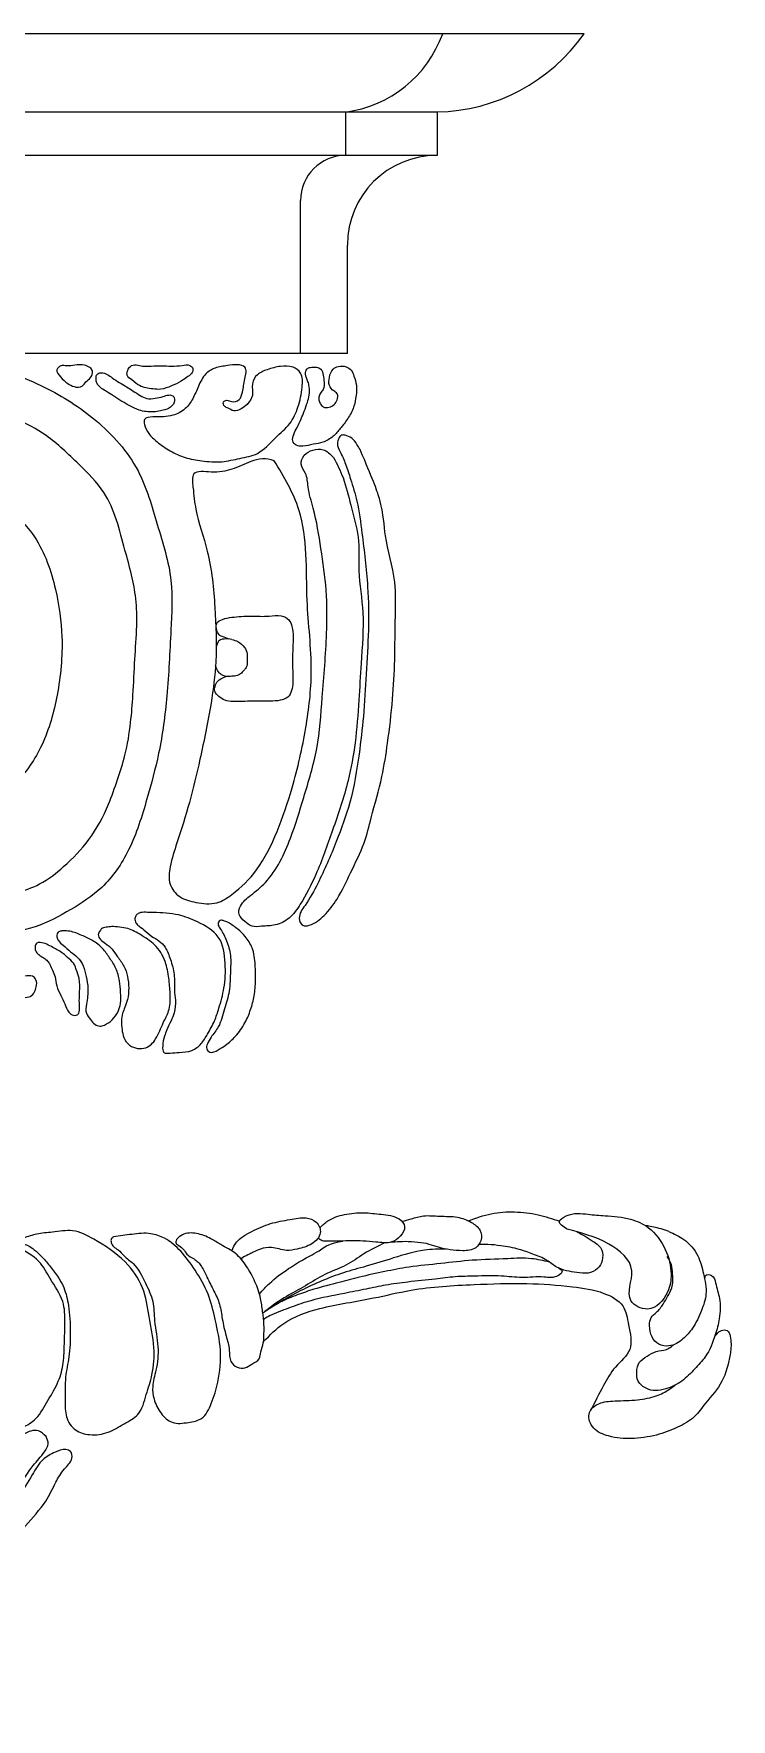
# Model space of a CAD drawing. Header units: millimetres. Extents: x 0 to 1128, y 0 to 3594.
# Drawn here: x 803.8 to 901.3, y 3358.1 to 3593.6 of the extents above; entities that cross this region are included whole.
import ezdxf

# ---------------------------------------------------------------- set-up
doc = ezdxf.new("R2010")
doc.units = ezdxf.units.MM
doc.layers.add('ceco.net 396 Corinthian column', color=7, linetype='Continuous')

msp = doc.modelspace()

# ---------------------------------------------------------------- linework, layer by layer
at = {"layer": 'ceco.net 396 Corinthian column'}
for p, q in [((880.74, 3593.56), (340.7, 3593.56)), ((860.19, 3582.62), (665.43, 3582.62)), ((847.41, 3582.62), (847.41, 3576.56)), ((860.19, 3582.62), (860.19, 3576.56)), ((860.19, 3576.56), (669.58, 3576.56)), ((841.12, 3548.9), (841.12, 3570.27)), ((847.67, 3548.9), (847.67, 3564.04)), ((847.67, 3548.9), (673.69, 3548.9))]:
    msp.add_line(p, q, dxfattribs=at)
for centre, radius, start, end in [((845.19, 3599.25), 16.78, 277.6026, 340.1807), ((859.68, 3608.35), 25.73, 271.1321, 324.9289), ((847.41, 3570.27), 6.29, 90, 180), ((860.19, 3564.04), 12.53, 90, 180)]:
    msp.add_arc(centre, radius, start, end, dxfattribs=at)
for points, knots in [([(683.45, 3455.1), (683.45, 3455.1), (684.27, 3462.76), (688.66, 3472.55), (693.52, 3487.28), (699.48, 3500.73), (708.41, 3512.15), (716.39, 3522.66), (724.53, 3530.96), (732.94, 3536.93), (740.95, 3541.17), (747.82, 3543.6), (753.82, 3547.02), (760.79, 3548.17), (768.38, 3548.61), (775.74, 3548.81), (782.65, 3548.99), (789.2, 3548.61), (793.52, 3547.92), (795.65, 3547.58), (795.89, 3547.52), (799.25, 3546.77), (805.2, 3544.61), (812.91, 3539.74), (818.82, 3533.16), (821.05, 3524.95), (823.43, 3517.62), (822.95, 3509.48), (822.59, 3501.45), (821.56, 3493.51), (819.59, 3486.35), (817.6, 3479.76), (813.87, 3474.29), (809.01, 3471.13), (804.1, 3468.48), (798.58, 3467.68), (793.31, 3467.39), (787.97, 3467.65), (783, 3468.66), (777.87, 3471.39), (773.81, 3474.17), (771.2, 3476.83), (770.28, 3478.02)], [0.3376614, 0.3376614, 0.3376614, 0.3376614, 0.3382944, 0.3515998, 0.360868, 0.3717395, 0.3829936, 0.3919379, 0.4001556, 0.4078907, 0.4140453, 0.4195997, 0.4235408, 0.4288041, 0.4345377, 0.4399676, 0.4446365, 0.4494088, 0.4540486, 0.4540486, 0.4540486, 0.4545871, 0.4614571, 0.4675179, 0.4741493, 0.4798402, 0.4856358, 0.4905795, 0.497184, 0.5030103, 0.5077316, 0.5131545, 0.51778, 0.521578, 0.5255443, 0.5296657, 0.5334308, 0.5369072, 0.5411632, 0.5441804, 0.549404, 0.5515082, 0.5515082, 0.5515082, 0.5515082]), ([(811.7, 3546.95), (811.84, 3546.8), (812.21, 3546.39), (811.87, 3545.44), (811.12, 3545.01), (810.62, 3544.15), (809.48, 3544.17), (808.46, 3544.75), (807.66, 3545.49), (806.79, 3546.52), (807.63, 3547.32), (808.56, 3547.09), (809.64, 3547.29), (810.79, 3547.4), (811.45, 3547.07), (811.7, 3546.95)], [0, 0, 0, 0, 0.00233122, 0.00623565, 0.00975296, 0.01270895, 0.01730176, 0.02130387, 0.02665567, 0.03109977, 0.03419219, 0.03737509, 0.0419679, 0.04733857, 0.05064088, 0.05064088, 0.05064088, 0.05064088]), ([(823.35, 3541.83), (823.42, 3542), (823.59, 3542.37), (823.38, 3543.06), (822.6, 3543.15), (821.83, 3542.79), (820.81, 3542.64), (819.67, 3542.49), (818.33, 3543.24), (816.81, 3544.29), (815.19, 3545.17), (814.13, 3546.01), (813.37, 3546.27), (812.58, 3546.06), (812.53, 3545.34), (812.67, 3544.39), (814.67, 3543.19), (816.49, 3541.94), (818.45, 3540.99), (819.49, 3540.75), (820.43, 3540.72), (821.3, 3540.8), (822.1, 3541.01), (822.86, 3541.24), (823.18, 3541.63), (823.35, 3541.83)], [0, 0, 0, 0, 0.0021529, 0.0047537, 0.0071219, 0.0103343, 0.0149227, 0.0194242, 0.0235079, 0.0326323, 0.0418683, 0.0452881, 0.0487492, 0.0512319, 0.0535992, 0.0563436, 0.0625331, 0.0787962, 0.0841465, 0.0882296, 0.0914455, 0.0953212, 0.0986254, 0.1013933, 0.1044815, 0.1044815, 0.1044815, 0.1044815]), ([(825.19, 3545.55), (825.43, 3545.7), (825.88, 3545.98), (826.23, 3546.79), (825.52, 3547.42), (824.42, 3547.15), (822.65, 3547.12), (820.81, 3547.2), (819.13, 3547.04), (818.2, 3547.38), (817.3, 3547.21), (816.95, 3546.54), (816.75, 3545.71), (817.72, 3545.12), (818.7, 3544.18), (820.22, 3543.96), (821.74, 3543.81), (823.08, 3544.35), (824.3, 3544.87), (824.95, 3545.37), (825.19, 3545.55)], [0, 0, 0, 0, 0.00345148, 0.00637556, 0.00870988, 0.01300693, 0.01896156, 0.03019413, 0.03498494, 0.03867812, 0.04192228, 0.04466892, 0.04732967, 0.05106571, 0.056383, 0.06387357, 0.06833821, 0.07455434, 0.08061161, 0.08423037, 0.08423037, 0.08423037, 0.08423037]), ([(833.66, 3541.78), (833.98, 3542.18), (834.65, 3543.03), (834.16, 3544.63), (835, 3546.1), (836.59, 3546.69), (838.24, 3547.16), (839.97, 3547.19), (841.47, 3546.1), (841.36, 3543.84), (840.89, 3541.49), (839.72, 3538.91), (837.43, 3537.09), (835.49, 3534.75), (832.61, 3534.27), (830.06, 3533.63), (827.45, 3533.84), (825, 3534.25), (822.89, 3535.23), (821.21, 3536.39), (819.87, 3537.61), (819.34, 3538.69), (819.18, 3539.97), (821.23, 3540.08), (822.98, 3539.99), (825.07, 3541.02), (826.13, 3542.61), (826.85, 3544.34), (827.65, 3546.03), (829.22, 3547.01), (830.81, 3547.17), (832.14, 3547.41), (833.78, 3547.08), (833.26, 3545.14), (833.09, 3543.79), (832.72, 3542.33), (831.57, 3542.03), (830.91, 3542.45), (830.18, 3542.17), (830.44, 3541.43), (831.12, 3541.28), (831.8, 3540.67), (832.86, 3541.13), (833.39, 3541.57), (833.66, 3541.78)], [0, 0, 0, 0, 0.0057608, 0.0122047, 0.0179741, 0.0241533, 0.0317531, 0.0386786, 0.0439307, 0.0518091, 0.0630932, 0.0733881, 0.0844587, 0.0978464, 0.1079106, 0.1182125, 0.1292799, 0.1386764, 0.1477526, 0.1566947, 0.1632077, 0.168771, 0.1715328, 0.1763436, 0.1874397, 0.1952719, 0.2021779, 0.2097985, 0.2178526, 0.2238571, 0.2309063, 0.2364556, 0.2408245, 0.2472685, 0.2547613, 0.2592952, 0.2635664, 0.2663694, 0.2683959, 0.2709764, 0.2730029, 0.2765497, 0.2807832, 0.2849985, 0.2849985, 0.2849985, 0.2849985]), ([(844.37, 3545.13), (844.34, 3545.45), (844.31, 3546.05), (843.92, 3546.88), (843.16, 3547.02), (842.56, 3546.99), (841.9, 3546.76), (841.7, 3545.85), (842.15, 3545.1), (842.38, 3544.11), (842.38, 3543.11), (842.06, 3541.98), (841.65, 3540.87), (841.19, 3539.7), (840.69, 3538.61), (840.14, 3537.67), (839.87, 3536.7), (840.5, 3535.92), (841.64, 3535.91), (842.84, 3536.22), (844.35, 3536.44), (845.69, 3537.22), (846.73, 3538.47), (847.76, 3539.78), (848.6, 3541.32), (848.89, 3542.94), (849.02, 3544.44), (848.62, 3545.6), (848.28, 3546.59), (847.43, 3547.15), (846.49, 3547.16), (845.44, 3546.73), (845.12, 3545.61), (844.99, 3544.44), (845.61, 3543.69), (846.4, 3543.28), (846.3, 3542.38), (845.84, 3541.7), (845.11, 3541.34), (844.29, 3541.3), (843.86, 3541.88), (843.61, 3542.44), (843.7, 3543.11), (844.11, 3543.58), (844.48, 3544.25), (844.41, 3544.79), (844.37, 3545.13)], [0, 0, 0, 0, 0.0039521, 0.0072229, 0.0097328, 0.0124983, 0.0145834, 0.017472, 0.0219951, 0.0248371, 0.0294895, 0.0337526, 0.038877, 0.0435167, 0.0488383, 0.0530766, 0.0567316, 0.059801, 0.0634612, 0.0694161, 0.0748983, 0.0814652, 0.0873216, 0.0942173, 0.1013856, 0.1079088, 0.1137699, 0.1189545, 0.1225781, 0.1259262, 0.1302418, 0.1334818, 0.1385744, 0.1430549, 0.146986, 0.1494361, 0.1528825, 0.1559901, 0.159075, 0.1623561, 0.1646753, 0.1670762, 0.1696844, 0.1721698, 0.1744829, 0.1784565, 0.1784565, 0.1784565, 0.1784565]), ([(774.03, 3480.21), (774.38, 3479.77), (775.67, 3478.31), (778.54, 3476.4), (782.06, 3474.02), (786.01, 3472.29), (789.98, 3471.66), (793.7, 3471.24), (797.53, 3471.87), (801.05, 3473.38), (804.92, 3474.69), (808.35, 3477.38), (811.82, 3480.98), (814.18, 3485.27), (815.52, 3489.34), (816.79, 3493.1), (817.39, 3497.08), (817.77, 3501.57), (817.92, 3506.07), (818.29, 3510.55), (818.21, 3514.51), (817.54, 3518.06), (816.12, 3523), (814.76, 3528.89), (809.95, 3533.63), (806.05, 3537.38), (801.03, 3540.06), (795.49, 3541.95), (789.99, 3543.81), (784.27, 3544.41), (778.8, 3544.69), (772.1, 3544.97), (765.11, 3543.09), (757.8, 3541.84), (751.68, 3539.38), (746.11, 3536.73), (740.44, 3534.02), (734.78, 3529.6), (729.45, 3524.58), (724.4, 3518.91), (719.05, 3513.49), (713.78, 3507.77), (709.24, 3501.26), (705.69, 3494.98), (702.33, 3488.85), (699.48, 3483.15), (697.27, 3477.58), (696.08, 3472.47), (693.92, 3467.64), (692.23, 3462.94), (691.61, 3459.07), (691.35, 3457.66), (691.19, 3455.94)], [0.1414173, 0.1414173, 0.1414173, 0.1414173, 0.1426489, 0.1455933, 0.1487545, 0.1518165, 0.1547788, 0.1573651, 0.159833, 0.1630226, 0.1656089, 0.1685633, 0.1722784, 0.1763226, 0.178961, 0.1815104, 0.1848382, 0.1875854, 0.1911981, 0.1945302, 0.197267, 0.1996937, 0.2022624, 0.2083876, 0.2121994, 0.2165496, 0.2200131, 0.224325, 0.2291429, 0.2324503, 0.2366637, 0.2409541, 0.2467774, 0.2521241, 0.2568884, 0.2608769, 0.2654286, 0.2703562, 0.2762446, 0.2811817, 0.2866854, 0.2926408, 0.2978881, 0.3037268, 0.3081588, 0.3129326, 0.3174277, 0.3210177, 0.324186, 0.3288149, 0.3316196, 0.3318436, 0.3318436, 0.3318436, 0.3318436]), ([(849.43, 3535.46), (851.18, 3531.44), (852.83, 3527.05), (852.67, 3523.28), (854.54, 3517.52), (854.32, 3511.75), (854.32, 3506.29), (854.01, 3500.38), (853.37, 3494.95), (852.51, 3489.38), (851.14, 3484.8), (850.05, 3480.18), (848.12, 3476.52), (846.55, 3472.97), (844.58, 3470.44), (842.97, 3469.06), (841.27, 3468.83), (840.66, 3470.39), (842.15, 3472.24), (844, 3475.66), (846.09, 3480.52), (848.29, 3486.49), (849.27, 3492.42), (849.96, 3498.41), (850.29, 3504.19), (850.66, 3510.22), (850.59, 3516.82), (849.8, 3522.8), (849.22, 3527.88), (848.2, 3531.02), (847.47, 3533.37), (846.78, 3534.95), (846.12, 3536.17), (846.41, 3536.97), (846.74, 3537.57), (847.52, 3537.45), (848.36, 3537.14), (848.95, 3536.29), (849.29, 3535.71), (849.43, 3535.46)], [0.0032163, 0.0032163, 0.0032163, 0.0032163, 0.0052631, 0.0090491, 0.0137707, 0.0171903, 0.0215658, 0.025489, 0.0299333, 0.0333291, 0.0375965, 0.0402142, 0.0434981, 0.0464613, 0.0485426, 0.0503414, 0.0509831, 0.0517796, 0.0531828, 0.0557368, 0.06033, 0.0644752, 0.0694065, 0.0732057, 0.0774481, 0.0818693, 0.0862147, 0.0916156, 0.0948595, 0.0971589, 0.0987359, 0.1000933, 0.1009796, 0.1014896, 0.1018894, 0.1022748, 0.1029977, 0.103819, 0.1044224, 0.1044224, 0.1044224, 0.1044224]), ([(837.45, 3533.92), (838.79, 3531.68), (842.33, 3525.75), (841.62, 3515.24), (842.99, 3505.19), (841.95, 3496.36), (840.25, 3488.88), (838.01, 3482.2), (835.44, 3476.89), (832.27, 3473.75), (829.33, 3471.82), (826.66, 3472.15), (824.19, 3472.75), (822.57, 3474.77), (822.88, 3477.6), (824.09, 3481.29), (825.7, 3486.26), (827.21, 3492.78), (828.59, 3499.33), (829.49, 3506.43), (829.21, 3513.56), (828.54, 3520.69), (826.48, 3526.26), (826.17, 3529.62), (825.79, 3532.69), (829.01, 3532.15), (831.51, 3532.58), (833.78, 3533.68), (835.79, 3534.35), (836.89, 3534.06), (837.45, 3533.92)], [0, 0, 0, 0, 0.0306123, 0.0810081, 0.1206157, 0.1519404, 0.1862542, 0.2119886, 0.2361488, 0.2555156, 0.2650517, 0.2765123, 0.2861373, 0.2948867, 0.3044865, 0.3183326, 0.3417811, 0.3664871, 0.3982415, 0.4216022, 0.4516764, 0.4830858, 0.5073809, 0.5196165, 0.5270211, 0.536585, 0.5483099, 0.5596855, 0.5662157, 0.5729088, 0.5729088, 0.5729088, 0.5729088]), ([(845.72, 3534.37), (845.28, 3534.83), (844.47, 3535.65), (842.8, 3535.48), (841.53, 3534.83), (840.94, 3533.33), (842.07, 3532.05), (842.1, 3529.85), (843.22, 3526.45), (843.98, 3521.6), (844.85, 3515.77), (844.82, 3508.8), (844.17, 3501.44), (843.65, 3493.7), (841.65, 3487.2), (839.74, 3480.82), (837.41, 3475.87), (834.35, 3473.34), (832.71, 3472.11), (832.32, 3470.42), (833.32, 3469.55), (834.32, 3468.7), (835.89, 3468.96), (837.68, 3468.91), (839.74, 3469.97), (841.54, 3472.55), (843.61, 3476.64), (845.67, 3482.49), (847.77, 3488.57), (848.84, 3494.71), (849.28, 3500.19), (849.57, 3506.25), (850.13, 3512.32), (849.06, 3518.15), (849.45, 3523.26), (848.11, 3527.5), (847.3, 3531.33), (846.2, 3533.44), (845.72, 3534.37)], [0, 0, 0, 0, 0.0071949, 0.0129402, 0.01852, 0.0238117, 0.0293721, 0.0369197, 0.0492104, 0.0720868, 0.0953157, 0.1194572, 0.1549983, 0.183611, 0.2116563, 0.2355441, 0.2636815, 0.2745243, 0.2828123, 0.2876461, 0.2925768, 0.297419, 0.3026833, 0.3103739, 0.3189308, 0.3287905, 0.3473962, 0.3737239, 0.4026351, 0.4240141, 0.447774, 0.4682522, 0.4964724, 0.5199942, 0.5385748, 0.5567224, 0.572615, 0.5850205, 0.5850205, 0.5850205, 0.5850205]), ([(770.28, 3478.02), (769.62, 3478.85), (767.85, 3481.12), (766.03, 3485.89), (764.29, 3491.69), (764.06, 3498.68), (764.26, 3506.09), (765.72, 3513.97), (770.15, 3520.81), (775.25, 3526.82), (781.35, 3530.05), (787.45, 3531.35), (793.52, 3530.36), (799.79, 3528.01), (804.77, 3522.96), (807.02, 3516.36), (808.09, 3508.83), (807.38, 3501.41), (805.43, 3494.34), (801.77, 3488.77), (796.72, 3485.77), (791.54, 3484.5), (788.38, 3485.51), (786.93, 3485.98)], [0, 0, 0, 0, 0.0125503, 0.0342219, 0.0603169, 0.0845329, 0.1170004, 0.1491686, 0.1782946, 0.2131798, 0.2421209, 0.258768, 0.2867932, 0.3141331, 0.3373985, 0.368765, 0.3954369, 0.427803, 0.4568552, 0.4825902, 0.5047343, 0.525754, 0.5437021, 0.5437021, 0.5437021, 0.5437021]), ([(831.15, 3509.01), (829.96, 3509.39), (829.63, 3509.65), (829.41, 3510.21), (829.22, 3511.32), (830.36, 3511.87), (831.92, 3512.12), (834.16, 3512.28), (836.44, 3512.09), (838.27, 3512.45), (839.53, 3511.8), (840.22, 3510.16), (839.96, 3507.53), (840, 3504.57), (840.12, 3502.18), (839.41, 3500.76), (838.19, 3500.38), (836.52, 3500.29), (834.31, 3500.36), (832.23, 3500.25), (830.55, 3500.33), (829.72, 3500.96), (829.03, 3501.59), (829.16, 3502.51), (829.44, 3503.08), (830.05, 3503.53), (830.69, 3503.79)], [0.00161596, 0.00161596, 0.00161596, 0.00161596, 0.00189746, 0.00243141, 0.00304176, 0.00374102, 0.00471199, 0.00661242, 0.00844979, 0.00966501, 0.0105142, 0.01124266, 0.01334641, 0.01607011, 0.01767307, 0.0184298, 0.01926633, 0.02024818, 0.02205631, 0.02398297, 0.02482121, 0.02552767, 0.02620317, 0.02668058, 0.0273102, 0.02780051, 0.02780051, 0.02780051, 0.02780051]), ([(831.52, 3508.94), (831.8, 3508.86), (832.49, 3508.66), (833.3, 3507.95), (833.74, 3506.93), (833.64, 3506.01), (833.69, 3505.19), (833.25, 3504.68), (832.86, 3504.21), (832.26, 3503.84), (831.49, 3503.8), (830.75, 3503.73), (830.08, 3503.97), (829.54, 3504.48), (829.36, 3504.96), (829.25, 3505.26)], [0, 0, 0, 0, 0.00355153, 0.00848296, 0.0122721, 0.01633143, 0.01941527, 0.02164439, 0.02400981, 0.02676511, 0.0297114, 0.03305635, 0.03558353, 0.03794871, 0.0416614, 0.0416614, 0.0416614, 0.0416614]), ([(831.52, 3508.94), (831.15, 3509.05), (830.19, 3509.02), (829.69, 3508.85), (829.51, 3508.34), (829.38, 3508.08), (829.34, 3507.98)], [0, 0, 0, 0, 0.000513936, 0.001201908, 0.001582135, 0.001813498, 0.001813498, 0.001813498, 0.001813498]), ([(820.54, 3470.81), (821.74, 3470.77), (823.88, 3470.69), (826.94, 3469.46), (830.15, 3467.66), (830.7, 3463.76), (830.56, 3460.41), (829.82, 3457.76), (829.12, 3455.57), (828.2, 3453.96), (827.31, 3452.43), (825.94, 3451.34), (824.29, 3451.28), (823.1, 3451.2), (821.85, 3451.06), (821.83, 3452.4), (822.03, 3453.38), (822.5, 3454.56), (823, 3455.63), (823.58, 3456.96), (823.7, 3458.45), (823.41, 3460.21), (823.6, 3462.16), (822.98, 3464.15), (822.4, 3465.82), (821.41, 3466.9), (820.23, 3467.44), (819.4, 3468.32), (818.58, 3468.85), (818.06, 3469.36), (817.92, 3469.94), (818.13, 3470.46), (818.67, 3470.85), (819.53, 3470.84), (820.19, 3470.82), (820.54, 3470.81)], [0, 0, 0, 0, 0.014063, 0.0252678, 0.0395687, 0.0547777, 0.0684558, 0.0800107, 0.0874343, 0.0957401, 0.1020568, 0.1085764, 0.1156661, 0.1205884, 0.1241129, 0.1276846, 0.1332285, 0.1370999, 0.1425759, 0.1473766, 0.1543024, 0.1600102, 0.1686266, 0.1773186, 0.184649, 0.1894445, 0.1943227, 0.1999519, 0.2036413, 0.2059605, 0.2084274, 0.2102831, 0.2122481, 0.2159972, 0.2202124, 0.2202124, 0.2202124, 0.2202124]), ([(807.91, 3468.24), (808.24, 3468.24), (809.16, 3468.22), (810.52, 3467.62), (812.11, 3466.93), (813.49, 3465.88), (814.47, 3464.46), (815.41, 3463.01), (815.88, 3461.33), (815.98, 3459.68), (816.09, 3458.22), (815.64, 3456.89), (814.9, 3455.78), (813.94, 3455.14), (813.05, 3454.85), (812.28, 3455.18), (811.76, 3455.9), (811.02, 3456.76), (811.25, 3458.34), (811.54, 3460.02), (811.17, 3461.81), (810.84, 3463.34), (810.08, 3464.57), (808.92, 3465.29), (808.11, 3466.16), (807.3, 3466.74), (807.04, 3467.35), (807.06, 3467.79), (807.23, 3468.05), (807.52, 3468.2), (807.75, 3468.22), (807.91, 3468.24)], [0, 0, 0, 0, 0.00394, 0.010855, 0.0174338, 0.0247081, 0.0311201, 0.0379842, 0.0452193, 0.051578, 0.057702, 0.0624151, 0.0681381, 0.0732922, 0.0760206, 0.0788661, 0.0824794, 0.0866145, 0.0917179, 0.1003305, 0.1071444, 0.1132856, 0.118893, 0.1238374, 0.129333, 0.1331041, 0.1354172, 0.1369873, 0.138125, 0.1389213, 0.1408106, 0.1408106, 0.1408106, 0.1408106]), ([(814.97, 3468.85), (815.75, 3468.78), (817.2, 3468.66), (819.15, 3467.47), (821.18, 3466.13), (822.4, 3463.8), (822.75, 3461.41), (822.96, 3459.22), (822.89, 3457.12), (821.76, 3455.22), (821.15, 3453.29), (819.79, 3451.81), (818.32, 3451.75), (817.11, 3452.19), (816.39, 3453.28), (816.08, 3454.84), (816.05, 3456.33), (816.61, 3457.64), (817.03, 3458.8), (817.16, 3460.27), (816.99, 3461.84), (816.51, 3463.37), (815.58, 3464.52), (814.88, 3465.71), (813.96, 3466.44), (813.18, 3466.94), (812.72, 3467.66), (813.07, 3468.21), (813.43, 3468.71), (814.19, 3468.79), (814.7, 3468.83), (814.97, 3468.85)], [0, 0, 0, 0, 0.0091667, 0.01713, 0.0269281, 0.0378101, 0.047135, 0.0556175, 0.0642919, 0.0714642, 0.0813924, 0.0887531, 0.0933497, 0.0980968, 0.1035239, 0.1080523, 0.1170407, 0.1206077, 0.1250633, 0.1316169, 0.137995, 0.1439548, 0.1503075, 0.1554878, 0.1603613, 0.1639949, 0.1669097, 0.169038, 0.1711591, 0.1740667, 0.177376, 0.177376, 0.177376, 0.177376]), ([(831.01, 3469.43), (831.48, 3469.12), (832.35, 3468.56), (833.51, 3467.37), (834.58, 3465.75), (834.81, 3463.57), (834.86, 3461.33), (834.72, 3459.22), (834.17, 3457.23), (833.38, 3455.27), (832.18, 3453.58), (830.82, 3452.35), (829.66, 3451.65), (828.58, 3451.02), (827.88, 3451.77), (828.12, 3452.6), (828.72, 3453.59), (829.91, 3455.02), (830.46, 3457.33), (831.3, 3459.89), (831.29, 3462.52), (831.46, 3465.01), (830.82, 3466.74), (830.32, 3467.93), (829.88, 3468.55), (829.55, 3469.07), (829.63, 3469.49), (829.9, 3469.78), (830.43, 3469.65), (830.78, 3469.51), (831.01, 3469.43)], [0, 0, 0, 0, 0.006665, 0.012363, 0.0196952, 0.029305, 0.0379047, 0.0465325, 0.0544738, 0.0624245, 0.0716127, 0.0790013, 0.0837746, 0.0887042, 0.0911648, 0.0939325, 0.0981092, 0.1052131, 0.1156846, 0.12589, 0.1372537, 0.1469498, 0.1552326, 0.1589076, 0.1622538, 0.1644944, 0.1658025, 0.1670728, 0.1687463, 0.1716889, 0.1716889, 0.1716889, 0.1716889]), ([(805.29, 3464.45), (805.09, 3464.57), (804.68, 3464.81), (804.14, 3465.28), (803.95, 3465.94), (804.17, 3466.59), (805.26, 3466.66), (806.41, 3465.95), (807.82, 3465.25), (808.77, 3464.35), (809.52, 3463.64), (809.86, 3462.64), (810.29, 3461.42), (810.29, 3460.02), (810.19, 3458.7), (810.23, 3457.73), (810.28, 3456.84), (809.82, 3456.41), (809.25, 3456.45), (808.54, 3456.97), (808.23, 3458.07), (807.61, 3459.26), (806.98, 3460.47), (806.92, 3461.75), (806.48, 3462.71), (806.16, 3463.45), (805.79, 3464.07), (805.46, 3464.31), (805.29, 3464.45)], [0, 0, 0, 0, 0.0027477, 0.0056586, 0.0083579, 0.0106191, 0.0125275, 0.0201448, 0.0264364, 0.0312783, 0.0357229, 0.0384512, 0.0437189, 0.0511427, 0.0547943, 0.0595649, 0.0629651, 0.0646892, 0.0662819, 0.0693183, 0.0745071, 0.079486, 0.0853937, 0.0905298, 0.094439, 0.0979534, 0.1001851, 0.1028226, 0.1028226, 0.1028226, 0.1028226]), ([(798.68, 3460.71), (798.96, 3460.93), (799.72, 3461.51), (801.14, 3461.86), (802.5, 3461.84), (803.59, 3462.1), (804.31, 3461.36), (804.25, 3460.49), (803.98, 3459.68), (803.4, 3458.95), (802.41, 3458.95), (801.45, 3458.93), (800.36, 3459), (799.36, 3459.04), (798.53, 3459.35), (798.29, 3459.88), (798.4, 3460.35), (798.57, 3460.58), (798.68, 3460.71)], [0, 0, 0, 0, 0.00422146, 0.01137842, 0.01670283, 0.02083022, 0.02360983, 0.02754276, 0.03046344, 0.03394042, 0.03772146, 0.04145636, 0.04559098, 0.05073717, 0.05348815, 0.0555856, 0.05699055, 0.05900625, 0.05900625, 0.05900625, 0.05900625]), ([(831.5, 3423.55), (831.69, 3423.98), (832.27, 3425.21), (834.41, 3426.31), (836.87, 3427.48), (839.48, 3427.86), (841.63, 3428.33), (843.48, 3427.76), (844.24, 3425.86), (842.65, 3424.31), (840.89, 3423.82), (838.94, 3423.45), (837.27, 3424.18), (835.63, 3423.9), (834.65, 3423.44), (833.85, 3423.01), (833.22, 3422.78), (832.89, 3422.47), (832.81, 3422.4)], [0, 0, 0, 0, 0.0055273, 0.015956, 0.0271635, 0.0382442, 0.0472076, 0.0532496, 0.0597746, 0.0673635, 0.0759417, 0.0819305, 0.090473, 0.0966577, 0.1010442, 0.1033908, 0.1075347, 0.1088144, 0.1088144, 0.1088144, 0.1088144]), ([(843.8, 3426.78), (844.18, 3427.13), (845.14, 3428.04), (847.33, 3428.71), (849.87, 3428.98), (852.41, 3428.61), (854.59, 3428.49), (855.99, 3426.9), (855.08, 3425.51), (853.68, 3424.49), (851.74, 3424.81), (849.93, 3424.91), (848.23, 3424.99), (846.78, 3424.89), (845.46, 3424.95), (844.45, 3424.8), (843.81, 3425.09), (843.58, 3425.27), (843.54, 3425.3)], [0, 0, 0, 0, 0.00106226, 0.00283014, 0.00477425, 0.00652905, 0.00836837, 0.00932926, 0.01036144, 0.01141744, 0.01297804, 0.01429216, 0.01538507, 0.01663366, 0.01741419, 0.01822531, 0.01877051, 0.01886304, 0.01886304, 0.01886304, 0.01886304]), ([(855.3, 3427.63), (855.72, 3427.75), (856.71, 3428.05), (858.44, 3428.59), (860.62, 3428.31), (862.93, 3428.43), (864.84, 3427.66), (866.35, 3426.62), (866.49, 3425.01), (865.53, 3423.67), (863.77, 3423.51), (862.05, 3423.68), (860.47, 3423.97), (859.03, 3424.53), (857.45, 3424.77), (855.85, 3424.85), (854.46, 3424.81), (853.67, 3424.72), (853.34, 3424.69)], [0, 0, 0, 0, 0.0052863, 0.0123716, 0.0213044, 0.0311803, 0.0395412, 0.0457343, 0.0517079, 0.0565073, 0.0639523, 0.0710441, 0.0775042, 0.0829749, 0.0893977, 0.0964797, 0.1020636, 0.1059971, 0.1059971, 0.1059971, 0.1059971]), ([(864.53, 3427.74), (865.6, 3428.12), (867.69, 3428.88), (871.04, 3429.09), (874.27, 3428.7), (876.3, 3428.03), (877.29, 3427.7)], [0, 0, 0, 0, 0.01346935, 0.02646276, 0.03959662, 0.05201654, 0.05201654, 0.05201654, 0.05201654]), ([(878.36, 3426.56), (880.3, 3426.07), (883.79, 3425.19), (888.56, 3421.34), (886.06, 3416.7), (890.13, 3414.67), (892.55, 3417.41), (893.09, 3420.61), (892.23, 3423.92), (890.19, 3426.79), (886.98, 3428.22), (884.07, 3428.43), (881.03, 3428.65), (878.93, 3428.97), (876.77, 3427.59), (877.79, 3426.93), (878.36, 3426.56)], [0, 0, 0, 0, 0.024505, 0.0441389, 0.060739, 0.0710058, 0.0856167, 0.0957655, 0.1097345, 0.1251502, 0.1360861, 0.150376, 0.1598517, 0.1720926, 0.1769009, 0.1830198, 0.1830198, 0.1830198, 0.1830198]), ([(802.43, 3425.32), (803.04, 3425.54), (804.34, 3426.01), (806.66, 3426.11), (809.44, 3426.68), (812.95, 3424.83), (816.54, 3422.49), (819.34, 3418.57), (819.91, 3414.27), (820.8, 3410.27), (820.57, 3406.5), (819.52, 3403.49), (818.83, 3400.62), (816.36, 3399.39), (814.29, 3398.02), (811.82, 3397.71), (809.49, 3398.33), (808.19, 3400.35), (808.26, 3402.98), (808.14, 3405.78), (808.88, 3408.92), (809, 3412.28), (808.84, 3415.53), (808.09, 3418.84), (806.44, 3421), (805.03, 3422.74), (803.98, 3423.65), (803.17, 3424.33), (802.28, 3424.48), (802.19, 3425.12), (802.37, 3425.27), (802.43, 3425.32)], [0, 0, 0, 0, 0.0076659, 0.0163804, 0.0276823, 0.0403865, 0.0617742, 0.0791391, 0.0955315, 0.1128509, 0.1280772, 0.1395173, 0.1514855, 0.1607178, 0.1708032, 0.1811097, 0.1894009, 0.1982655, 0.2072044, 0.220301, 0.2317111, 0.2453524, 0.260317, 0.2706091, 0.2850966, 0.292144, 0.2973495, 0.3016105, 0.3048402, 0.3067646, 0.3075882, 0.3075882, 0.3075882, 0.3075882]), ([(815, 3425.49), (815.85, 3425.61), (817.56, 3425.87), (820, 3426.14), (822.44, 3425.29), (824.56, 3423.47), (826.51, 3420.74), (828.35, 3417.6), (829.24, 3413.74), (830.15, 3409.67), (829.76, 3405.6), (828.81, 3402.47), (827.64, 3399.94), (825.33, 3399.57), (823.18, 3399.24), (821.48, 3400.88), (820.58, 3402.66), (820.33, 3404.8), (821.08, 3407.16), (821.36, 3410.28), (820.64, 3413.44), (820.66, 3416.54), (819.39, 3419.18), (818.25, 3421.55), (816.52, 3422.67), (815.79, 3423.67), (814.96, 3424.06), (814.63, 3424.65), (814.6, 3425.26), (814.88, 3425.42), (815, 3425.49)], [0, 0, 0, 0, 0.0102307, 0.0207243, 0.0287311, 0.0403063, 0.0534628, 0.0686629, 0.0833036, 0.1005296, 0.1182922, 0.1307519, 0.1406756, 0.1482284, 0.1572705, 0.1652324, 0.1741208, 0.1810237, 0.1902349, 0.2032875, 0.2178526, 0.2287454, 0.2396163, 0.2524505, 0.259116, 0.2637594, 0.2669779, 0.2695447, 0.2716679, 0.2732211, 0.2732211, 0.2732211, 0.2732211]), ([(823.79, 3425.13), (824.05, 3425.37), (824.79, 3426.09), (826.69, 3426.1), (828.46, 3425.37), (830.19, 3424.26), (832.13, 3423.31), (833.66, 3421.38), (834.81, 3419.26), (835.56, 3417.11), (835.81, 3415.08), (836.04, 3413.45), (836, 3412), (836, 3410.68), (835.53, 3409.58), (835.47, 3408.27), (834.3, 3407.81), (833.41, 3407.07), (832.19, 3407.21), (831.12, 3408.13), (831.26, 3409.86), (830.66, 3411.79), (830.16, 3413.92), (829.91, 3416.09), (829, 3417.99), (828.09, 3419.7), (827.39, 3421.36), (826.37, 3422.44), (825.26, 3422.91), (824.8, 3423.81), (824.21, 3424.2), (823.65, 3424.59), (823.74, 3424.93), (823.77, 3425.06), (823.79, 3425.13)], [0, 0, 0, 0, 0.0041419, 0.0120952, 0.0205233, 0.0270125, 0.036546, 0.0459846, 0.0556532, 0.0654131, 0.0728329, 0.0800109, 0.0850251, 0.0902474, 0.0954411, 0.0994177, 0.1043978, 0.108804, 0.1130681, 0.1177147, 0.1241523, 0.1322489, 0.1419353, 0.1501818, 0.1581349, 0.1667626, 0.1734917, 0.1793739, 0.1841144, 0.1872556, 0.1907609, 0.1930717, 0.1939467, 0.1947456, 0.1947456, 0.1947456, 0.1947456]), ([(879.73, 3426.21), (880.49, 3425.8), (881.75, 3425.12), (883.41, 3423.83), (883.35, 3422.21), (882.7, 3420.9), (881.24, 3420.3), (879.28, 3420.57), (877.17, 3420.89), (875.45, 3422.41), (873.6, 3423.07), (871.49, 3423.88), (869.36, 3424.23), (867.58, 3424.45), (866.56, 3424.45), (866.14, 3424.43), (866.03, 3424.42)], [0, 0, 0, 0, 0.00188951, 0.00312611, 0.00416957, 0.00509196, 0.00615478, 0.00727859, 0.00936236, 0.01056397, 0.01210655, 0.01354321, 0.01543216, 0.01671806, 0.0173972, 0.01763312, 0.01763312, 0.01763312, 0.01763312]), ([(892.57, 3426.25), (892.41, 3426.32), (891.88, 3426.54), (891, 3426.74), (890.07, 3426.95), (889.5, 3427.04), (889.28, 3427.07)], [0, 0, 0, 0, 0.000392027, 0.001222281, 0.001947324, 0.002445964, 0.002445964, 0.002445964, 0.002445964]), ([(892.57, 3426.25), (893.29, 3425.93), (894.93, 3425.2), (896.76, 3423.04), (897.43, 3420.28), (898, 3417.64), (897.11, 3415.06), (896.09, 3412.89), (894.57, 3411.12), (892.88, 3410.09), (891.1, 3410.34), (890.04, 3411.54), (889.81, 3412.93), (889.95, 3414.29), (891.01, 3415.02), (891.74, 3416.04), (892.42, 3417.18), (893.18, 3418.52), (893.1, 3420.11), (893.04, 3421.64), (892.57, 3422.38), (892.35, 3422.74)], [0, 0, 0, 0, 0.0093112, 0.0213147, 0.0318691, 0.0431518, 0.0526819, 0.0637237, 0.0716612, 0.0803561, 0.0859239, 0.0915852, 0.0981302, 0.1025681, 0.1067722, 0.1126293, 0.1174506, 0.1227679, 0.1305522, 0.135854, 0.1408012, 0.1408012, 0.1408012, 0.1408012]), ([(793.3, 3424.78), (793.86, 3424.94), (795.03, 3425.26), (797.06, 3425.2), (799.47, 3425.43), (801.9, 3423.83), (804.67, 3422.47), (806.17, 3419.4), (808.15, 3416.79), (808.23, 3413.5), (808.11, 3410.67), (808.07, 3407.91), (807.37, 3405.15), (805.79, 3402.69), (804.5, 3400.17), (802.22, 3398.68), (799.8, 3398.56), (797.59, 3399.5), (796.47, 3401.28), (795.36, 3403.09), (795.48, 3405.28), (795.85, 3407.58), (797.14, 3409.69), (797.4, 3412.15), (797.74, 3414.5), (797.11, 3416.71), (796.99, 3418.82), (796.06, 3420.64), (794.84, 3421.84), (793.91, 3422.86), (793.26, 3423.55), (792.97, 3424.09), (793.09, 3424.51), (793.21, 3424.67), (793.3, 3424.78)], [0, 0, 0, 0, 0.0068532, 0.0144562, 0.0241811, 0.0346418, 0.0482023, 0.0598216, 0.0743565, 0.0862539, 0.0977894, 0.1084284, 0.1191028, 0.1311917, 0.1432312, 0.1522447, 0.1622878, 0.1709855, 0.1794271, 0.1868929, 0.1956989, 0.2046862, 0.2146098, 0.2244903, 0.2339167, 0.2425482, 0.2514792, 0.258945, 0.2662577, 0.2718707, 0.2752883, 0.2777393, 0.2786026, 0.2802313, 0.2802313, 0.2802313, 0.2802313]), ([(835.37, 3417.51), (835.83, 3418.02), (837.04, 3419.38), (839.17, 3420.92), (841.81, 3422.56), (843.33, 3423.26), (845.22, 3424.6), (847.03, 3424.92)], [0, 0, 0, 0, 0.00147417, 0.003888176, 0.005739627, 0.007752215, 0.008745106, 0.008745106, 0.008745106, 0.008745106]), ([(852.86, 3424.67), (851.88, 3424.19), (850.01, 3423.26), (847.47, 3421.36), (844.46, 3420.4), (841.85, 3418.62), (839.27, 3417.29), (837.27, 3416), (836.24, 3415.16), (835.85, 3414.83)], [0, 0, 0, 0, 0.01300434, 0.02487334, 0.03764376, 0.05011254, 0.06246324, 0.07225286, 0.07835859, 0.07835859, 0.07835859, 0.07835859]), ([(861.44, 3423.8), (860.43, 3423.79), (857.93, 3423.77), (854.26, 3422.59), (850.51, 3421.44), (846.08, 3420.25), (841.4, 3418.26), (838, 3416.24), (836.44, 3415.32)], [0, 0, 0, 0, 0.0118922, 0.0297133, 0.0455468, 0.0587629, 0.0844155, 0.1059432, 0.1059432, 0.1059432, 0.1059432]), ([(875.88, 3421.98), (875.05, 3422.17), (873.14, 3422.62), (869.51, 3422.4), (865.29, 3422.32), (860.7, 3421.75), (856.6, 3421.39), (852.82, 3420.65), (849.56, 3419.95), (846.28, 3419.05), (843.35, 3418.34), (840.61, 3417.39), (838.15, 3416.42), (836.64, 3415.38), (835.85, 3414.83)], [0, 0, 0, 0, 0.0100756, 0.0232959, 0.0430366, 0.0606049, 0.0784213, 0.0920881, 0.1065483, 0.1181223, 0.1327428, 0.142449, 0.1526872, 0.1641931, 0.1641931, 0.1641931, 0.1641931]), ([(877.1, 3421.18), (877.37, 3421.04), (877.92, 3420.74), (876.72, 3419.64), (874.79, 3420.06), (872.12, 3419.69), (868.92, 3420.13), (865.8, 3420.01), (862.7, 3419.98), (859.6, 3419.54), (856.34, 3419.25), (853.11, 3418.8), (850.18, 3418.19), (846.68, 3417.48), (843.13, 3416.85), (839.78, 3415.68), (837.68, 3414.88), (836.39, 3414.29), (836.05, 3414), (835.96, 3413.93)], [0, 0, 0, 0, 0.0028567, 0.0059912, 0.014122, 0.0262485, 0.0376404, 0.0525446, 0.063414, 0.074599, 0.0898884, 0.1023909, 0.1134637, 0.1256979, 0.1449178, 0.1564126, 0.1679263, 0.1718466, 0.1732171, 0.1732171, 0.1732171, 0.1732171]), ([(835.94, 3410.88), (836.84, 3411.79), (839.01, 3414.01), (844.51, 3415.87), (850.57, 3416.7), (857.66, 3418.45), (864.88, 3418.85), (872.4, 3419.1), (878.52, 3418.67), (883.06, 3418), (886.47, 3416.21), (886.93, 3413), (887.75, 3409.63), (884.92, 3407.43), (883.31, 3404.48), (882.22, 3402.41), (881.61, 3401.24)], [0, 0, 0, 0, 0.0150507, 0.0367328, 0.0671871, 0.0884674, 0.1235997, 0.1530559, 0.178447, 0.1962331, 0.2087793, 0.2198999, 0.2334827, 0.2461282, 0.2582959, 0.2739682, 0.2739682, 0.2739682, 0.2739682]), ([(897.61, 3419.64), (897.61, 3419.82), (897.6, 3420.33), (898.87, 3420.21), (899.14, 3418.66), (899.83, 3416.76), (899.71, 3414.2), (899.01, 3411.47), (898, 3408.96), (896.13, 3407), (894.47, 3405.24), (892.48, 3404.29), (890.75, 3403.93), (889.34, 3404.26), (888.13, 3405.18), (888.02, 3406.66), (888.28, 3408.07), (889.55, 3408.83), (890.75, 3409.63), (892.07, 3409.58), (892.8, 3410.09), (893.11, 3410.34), (893.2, 3410.42)], [0, 0, 0, 0, 0.00034033, 0.00095644, 0.00180737, 0.00339502, 0.00543732, 0.0071064, 0.00951801, 0.01110547, 0.01290759, 0.01468563, 0.01576293, 0.01662539, 0.01777606, 0.01870981, 0.01966678, 0.02068112, 0.02172026, 0.02274751, 0.02333782, 0.02359137, 0.02359137, 0.02359137, 0.02359137]), ([(899, 3411.64), (899, 3411.64), (899, 3411.64), (899.13, 3411.78), (899.8, 3412.51), (900.87, 3412.56), (901.3, 3411.16), (901.26, 3409.61), (900.82, 3407.47), (900, 3404.84), (897.91, 3402.69), (896.2, 3400.16), (893.68, 3398.79), (890.75, 3397.66), (887.44, 3397.24), (884.7, 3397.38), (881.82, 3398.51), (881.05, 3400.88), (882.57, 3402.34), (884.84, 3402.64), (887.55, 3402.6), (890.65, 3403.11), (892.23, 3403.91), (893.1, 3404.54), (893.43, 3404.79)], [0, 0, 0, 0, 0.00079629, 0.00182537, 0.00248238, 0.00304414, 0.00367752, 0.00521588, 0.00650829, 0.00833047, 0.01106345, 0.01283829, 0.01482128, 0.01707107, 0.01963459, 0.02183971, 0.02318351, 0.02448626, 0.02573136, 0.02722433, 0.02906245, 0.0305657, 0.03199953, 0.03288697, 0.03288697, 0.03288697, 0.03288697]), ([(805.56, 3397.62), (805.22, 3397.94), (804.35, 3398.79), (802.12, 3397.97), (800.27, 3395.64), (798.4, 3392.39), (796.18, 3388.73), (794.13, 3384.86), (792.25, 3381.15), (790.24, 3378.02), (788.85, 3374.88), (788.14, 3372.46), (786.71, 3370.58), (787.41, 3369.68), (788.41, 3369.2), (789.7, 3370.96), (790.59, 3373.01), (791.59, 3376.22), (793.09, 3377.75), (793.96, 3378.63)], [0, 0, 0, 0, 0.0052779, 0.0137455, 0.0235768, 0.0412851, 0.0580668, 0.0748169, 0.0934687, 0.1075758, 0.1193817, 0.1336067, 0.1399794, 0.1424195, 0.1463725, 0.150991, 0.1645626, 0.1752527, 0.1897988, 0.1897988, 0.1897988, 0.1897988]), ([(795.3, 3380.43), (795.54, 3381.08), (796.17, 3382.74), (797.58, 3385.26), (799.56, 3387.89), (801.78, 3390.53), (803.45, 3393.31), (805.1, 3395.06), (806.06, 3396.53), (805.72, 3397.27), (805.56, 3397.62)], [0, 0, 0, 0, 0.00826532, 0.02121263, 0.03420503, 0.04754003, 0.06241181, 0.07229136, 0.07715145, 0.08143459, 0.08143459, 0.08143459, 0.08143459]), ([(779.48, 3324.81), (779.11, 3322.85), (778.43, 3319.17), (777.15, 3314.16), (776.38, 3309.69), (776.47, 3305.74), (775.72, 3302.53), (775.6, 3299.92), (774.77, 3297.96), (773.1, 3296.93), (771.57, 3296.48), (769.31, 3296.56), (769.87, 3298.63), (769.9, 3300.13), (768.94, 3301.79), (770.28, 3303.15), (770.84, 3304.71), (770.39, 3306.27), (771.59, 3307.77), (771.69, 3309.88), (773.27, 3312.65), (772.26, 3315.99), (774.14, 3319.17), (774.55, 3321.96), (775.61, 3324.69), (775.26, 3327.05), (776.37, 3329.19), (775.4, 3332.06), (779.55, 3333.82), (778.72, 3340.24), (780.75, 3346.12), (781.27, 3354.14), (785.69, 3360.12), (788.39, 3366.51), (790.06, 3371.85), (792.51, 3376.12), (794.67, 3380.09), (798.8, 3383.65), (800.96, 3388.18), (803.52, 3391.93), (804.82, 3394.43), (806.68, 3395.38), (808.02, 3395.96), (809.16, 3395.58), (809.31, 3394.18), (807.93, 3393.04), (806.77, 3391.02), (805.43, 3388.06), (802.6, 3385.26), (800.61, 3382.16), (798.76, 3379.07), (797.53, 3375.62), (795.37, 3371.92), (792.97, 3368.03), (791.38, 3363.94), (789.48, 3360.23), (787.62, 3355.61), (786.31, 3350.01), (783.1, 3344.66), (782.19, 3339.03), (781.36, 3334.06), (780.82, 3329.94), (780.01, 3327.07), (779.67, 3325.61), (779.48, 3324.81)], [0, 0, 0, 0, 0.0238249, 0.0446199, 0.0616996, 0.0777677, 0.0914444, 0.1008202, 0.1089247, 0.1157093, 0.1230211, 0.1293814, 0.136235, 0.1424689, 0.1485172, 0.1560445, 0.1621532, 0.1679721, 0.1737325, 0.1834055, 0.1924735, 0.2105919, 0.220276, 0.2351035, 0.2440465, 0.2546949, 0.2622687, 0.2718999, 0.2850604, 0.3039201, 0.3394564, 0.3615467, 0.3974218, 0.4250737, 0.4445189, 0.463848, 0.4837937, 0.4977619, 0.5281032, 0.5421624, 0.5526015, 0.5604646, 0.5666134, 0.5694526, 0.573251, 0.5804854, 0.5893726, 0.6012064, 0.6189556, 0.6361106, 0.6451216, 0.661802, 0.6796415, 0.6961647, 0.7161738, 0.7318377, 0.74588, 0.7755011, 0.8000114, 0.8190805, 0.8428397, 0.8603565, 0.8685832, 0.8783156, 0.8783156, 0.8783156, 0.8783156])]:
    msp.add_open_spline(points, degree=3, knots=knots, dxfattribs=at)

doc.saveas('drawing.dxf')
